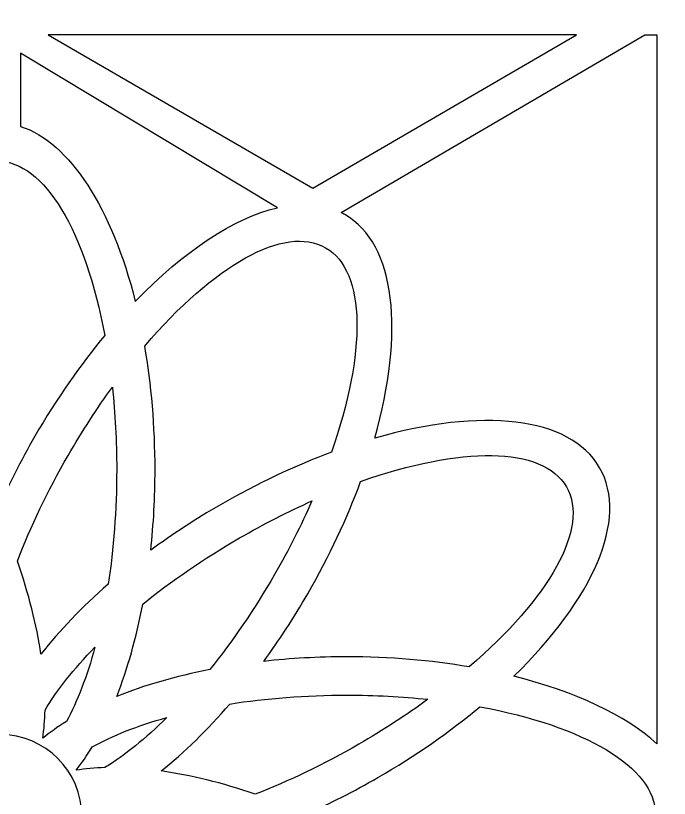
# Model space of a CAD drawing. Header units: centimetres. Extents: x 20.9 to 27, y -2.7 to 9.
# Drawn here: x 24.006 to 25.586, y 3.107 to 4.998 of the extents above; entities that cross this region are included whole.
import ezdxf

# ---------------------------------------------------------------- set-up
doc = ezdxf.new("R2010")
doc.units = ezdxf.units.CM
doc.header["$MEASUREMENT"] = 0
doc.layers.add('layer 1', color=7, linetype='Continuous')

msp = doc.modelspace()

# ---------------------------------------------------------------- linework, layer by layer
at = {"layer": 'layer 1', "color": 250}
for points, knots in [([(20.93631, -2.70131), (20.93631, -2.70131), (20.93631, 9.00077), (20.93631, 9.00077), (20.93631, 9.00077), (20.93631, 9.00077), (26.99977, 9.00077), (26.99977, 9.00077), (26.99977, 9.00077), (26.99977, 9.00077), (26.99977, -2.70131), (26.99977, -2.70131), (26.99977, -2.70131), (26.99977, -2.70131), (20.93631, -2.70131), (20.93631, -2.70131)], [0, 0, 0, 0, 0.2, 0.2, 0.2, 0.2, 0.4, 0.4, 0.4, 0.4, 0.6, 0.6, 0.6, 0.6, 1, 1, 1, 1]), ([(25.36169, 4.95203), (25.36169, 4.95203), (24.72463, 4.58142), (24.72463, 4.58142), (24.72463, 4.58142), (24.72463, 4.58142), (24.08466, 4.95203), (24.08466, 4.95203), (24.08466, 4.95203), (24.08466, 4.95203), (25.36169, 4.95203), (25.36169, 4.95203)], [0, 0, 0, 0, 0.25, 0.25, 0.25, 0.25, 0.5, 0.5, 0.5, 0.5, 1, 1, 1, 1]), ([(25.55578, 3.23911), (25.55578, 3.23911), (25.55578, 4.95203), (25.55578, 4.95203), (25.55578, 4.95203), (25.55578, 4.95203), (25.52658, 4.95203), (25.52658, 4.95203), (25.52658, 4.95203), (25.52658, 4.95203), (24.79267, 4.52247), (24.79267, 4.52247), (24.79267, 4.52247), (24.79567, 4.52096), (24.79864, 4.5194), (24.80155, 4.51771), (24.80155, 4.51771), (24.9255, 4.44615), (24.94638, 4.23295), (24.87397, 3.97759), (24.87397, 3.97759), (25.13072, 4.05107), (25.34538, 4.03053), (25.41724, 3.90606), (25.41724, 3.90606), (25.4888, 3.78211), (25.40028, 3.58704), (25.20989, 3.40209), (25.20989, 3.40209), (25.35841, 3.36498), (25.47947, 3.30803), (25.55578, 3.23911)], [0, 0, 0, 0, 0.1111111, 0.1111111, 0.1111111, 0.1111111, 0.2222222, 0.2222222, 0.2222222, 0.2222222, 0.3333333, 0.3333333, 0.3333333, 0.3333333, 0.4444444, 0.4444444, 0.4444444, 0.4444444, 0.5555556, 0.5555556, 0.5555556, 0.5555556, 0.6666667, 0.6666667, 0.6666667, 0.6666667, 0.7777778, 0.7777778, 0.7777778, 0.7777778, 1, 1, 1, 1]), ([(24.01797, 4.90743), (24.01797, 4.90743), (24.63871, 4.53429), (24.63871, 4.53429), (24.63871, 4.53429), (24.53382, 4.50957), (24.41246, 4.42922), (24.2953, 4.30802), (24.2953, 4.30802), (24.23888, 4.53151), (24.13743, 4.69226), (24.01797, 4.7307), (24.01797, 4.7307), (24.01797, 4.7307), (24.01797, 4.90743), (24.01797, 4.90743)], [0, 0, 0, 0, 0.2, 0.2, 0.2, 0.2, 0.4, 0.4, 0.4, 0.4, 0.6, 0.6, 0.6, 0.6, 1, 1, 1, 1]), ([(23.70275, 4.22273), (23.76307, 4.15041), (23.82106, 4.06762), (23.87368, 3.97649), (23.87368, 3.97649), (23.90718, 3.91846), (23.93665, 3.86023), (23.96204, 3.80276), (23.96204, 3.80276), (23.98797, 3.86202), (24.01828, 3.92212), (24.05285, 3.982), (24.05285, 3.982), (24.10487, 4.07211), (24.16215, 4.15405), (24.22174, 4.22579), (24.22174, 4.22579), (24.17514, 4.47498), (24.07657, 4.64688), (23.96253, 4.64688), (23.96253, 4.64688), (23.84801, 4.64688), (23.7491, 4.47357), (23.70275, 4.22273)], [0, 0, 0, 0, 0.1428571, 0.1428571, 0.1428571, 0.1428571, 0.2857143, 0.2857143, 0.2857143, 0.2857143, 0.4285714, 0.4285714, 0.4285714, 0.4285714, 0.5714286, 0.5714286, 0.5714286, 0.5714286, 0.7142857, 0.7142857, 0.7142857, 0.7142857, 1, 1, 1, 1]), ([(24.31815, 4.2), (24.33424, 4.10721), (24.34306, 4.00652), (24.34306, 3.90129), (24.34306, 3.90129), (24.34306, 3.83427), (24.33947, 3.76911), (24.33272, 3.70664), (24.33272, 3.70664), (24.38481, 3.74499), (24.4411, 3.7819), (24.50099, 3.81648), (24.50099, 3.81648), (24.59109, 3.8685), (24.68166, 3.91082), (24.76914, 3.94315), (24.76914, 3.94315), (24.85339, 4.18226), (24.85397, 4.38042), (24.75521, 4.43744), (24.75521, 4.43744), (24.65604, 4.4947), (24.48372, 4.39406), (24.31815, 4.2)], [0, 0, 0, 0, 0.1428571, 0.1428571, 0.1428571, 0.1428571, 0.2857143, 0.2857143, 0.2857143, 0.2857143, 0.4285714, 0.4285714, 0.4285714, 0.4285714, 0.5714286, 0.5714286, 0.5714286, 0.5714286, 0.7142857, 0.7142857, 0.7142857, 0.7142857, 1, 1, 1, 1]), ([(24.01042, 3.68034), (24.03779, 3.6017), (24.05689, 3.52591), (24.06748, 3.45565), (24.06748, 3.45565), (24.11164, 3.51201), (24.16629, 3.56899), (24.22984, 3.62433), (24.22984, 3.62433), (24.24308, 3.70996), (24.25037, 3.80342), (24.25037, 3.90129), (24.25037, 3.90129), (24.25037, 3.97029), (24.24674, 4.03709), (24.23996, 4.10051), (24.23996, 4.10051), (24.20301, 4.04966), (24.16708, 3.99447), (24.13312, 3.93566), (24.13312, 3.93566), (24.08314, 3.84908), (24.04205, 3.76269), (24.01042, 3.68034)], [0, 0, 0, 0, 0.1428571, 0.1428571, 0.1428571, 0.1428571, 0.2857143, 0.2857143, 0.2857143, 0.2857143, 0.4285714, 0.4285714, 0.4285714, 0.4285714, 0.5714286, 0.5714286, 0.5714286, 0.5714286, 0.7142857, 0.7142857, 0.7142857, 0.7142857, 1, 1, 1, 1]), ([(24.83975, 3.87261), (24.80728, 3.78421), (24.76458, 3.6926), (24.71196, 3.60147), (24.71196, 3.60147), (24.67846, 3.54343), (24.64276, 3.48879), (24.60568, 3.43806), (24.60568, 3.43806), (24.66997, 3.44524), (24.73717, 3.44905), (24.80633, 3.44905), (24.80633, 3.44905), (24.91037, 3.44905), (25.00997, 3.44042), (25.10189, 3.42469), (25.10189, 3.42469), (25.2944, 3.58963), (25.39399, 3.76095), (25.33697, 3.85972), (25.33697, 3.85972), (25.27971, 3.95889), (25.08016, 3.95789), (24.83975, 3.87261)], [0, 0, 0, 0, 0.1428571, 0.1428571, 0.1428571, 0.1428571, 0.2857143, 0.2857143, 0.2857143, 0.2857143, 0.4285714, 0.4285714, 0.4285714, 0.4285714, 0.5714286, 0.5714286, 0.5714286, 0.5714286, 0.7142857, 0.7142857, 0.7142857, 0.7142857, 1, 1, 1, 1]), ([(24.31342, 3.57644), (24.2978, 3.49465), (24.27645, 3.41947), (24.25049, 3.35333), (24.25049, 3.35333), (24.31691, 3.38006), (24.39273, 3.40208), (24.47543, 3.41823), (24.47543, 3.41823), (24.52971, 3.48577), (24.58276, 3.56306), (24.63169, 3.64781), (24.63169, 3.64781), (24.66619, 3.70757), (24.69644, 3.76724), (24.72228, 3.82555), (24.72228, 3.82555), (24.66486, 3.79999), (24.60614, 3.77016), (24.54734, 3.7362), (24.54734, 3.7362), (24.46076, 3.68622), (24.38197, 3.63194), (24.31342, 3.57644)], [0, 0, 0, 0, 0.1428571, 0.1428571, 0.1428571, 0.1428571, 0.2857143, 0.2857143, 0.2857143, 0.2857143, 0.4285714, 0.4285714, 0.4285714, 0.4285714, 0.5714286, 0.5714286, 0.5714286, 0.5714286, 0.7142857, 0.7142857, 0.7142857, 0.7142857, 1, 1, 1, 1]), ([(24.07717, 3.32013), (24.07671, 3.29629), (24.07496, 3.27354), (24.07187, 3.25207), (24.07187, 3.25207), (24.08898, 3.26614), (24.108, 3.27967), (24.12876, 3.29258), (24.12876, 3.29258), (24.15556, 3.34179), (24.17898, 3.40258), (24.19791, 3.47213), (24.19791, 3.47213), (24.14675, 3.42005), (24.10584, 3.36856), (24.07717, 3.32013)], [0, 0, 0, 0, 0.2, 0.2, 0.2, 0.2, 0.4, 0.4, 0.4, 0.4, 0.6, 0.6, 0.6, 0.6, 1, 1, 1, 1]), ([(24.52386, 3.33496), (24.46944, 3.27194), (24.41336, 3.21751), (24.35781, 3.17321), (24.35781, 3.17321), (24.4287, 3.16315), (24.50538, 3.14431), (24.58507, 3.11694), (24.58507, 3.11694), (24.66585, 3.14829), (24.75043, 3.1887), (24.83518, 3.23764), (24.83518, 3.23764), (24.89494, 3.27214), (24.95098, 3.30869), (25.00251, 3.34627), (25.00251, 3.34627), (24.94, 3.35284), (24.87423, 3.35636), (24.80633, 3.35636), (24.80633, 3.35636), (24.70635, 3.35636), (24.61099, 3.34875), (24.52386, 3.33496)], [0, 0, 0, 0, 0.1428571, 0.1428571, 0.1428571, 0.1428571, 0.2857143, 0.2857143, 0.2857143, 0.2857143, 0.4285714, 0.4285714, 0.4285714, 0.4285714, 0.5714286, 0.5714286, 0.5714286, 0.5714286, 0.7142857, 0.7142857, 0.7142857, 0.7142857, 1, 1, 1, 1]), ([(25.12777, 3.32829), (25.05545, 3.26797), (24.97266, 3.20998), (24.88153, 3.15736), (24.88153, 3.15736), (24.82349, 3.12386), (24.76526, 3.09439), (24.70779, 3.06899), (24.70779, 3.06899), (24.76705, 3.04306), (24.82715, 3.01277), (24.88704, 2.97819), (24.88704, 2.97819), (24.97715, 2.92617), (25.05909, 2.8689), (25.13083, 2.8093), (25.13083, 2.8093), (25.38002, 2.8559), (25.55192, 2.95447), (25.55192, 3.06852), (25.55192, 3.06852), (25.55192, 3.18303), (25.37861, 3.28194), (25.12777, 3.32829)], [0, 0, 0, 0, 0.1428571, 0.1428571, 0.1428571, 0.1428571, 0.2857143, 0.2857143, 0.2857143, 0.2857143, 0.4285714, 0.4285714, 0.4285714, 0.4285714, 0.5714286, 0.5714286, 0.5714286, 0.5714286, 0.7142857, 0.7142857, 0.7142857, 0.7142857, 1, 1, 1, 1]), ([(24.19111, 3.23112), (24.1788, 3.2107), (24.1659, 3.19188), (24.15249, 3.17482), (24.15249, 3.17482), (24.17435, 3.17845), (24.19758, 3.18066), (24.22202, 3.18146), (24.22202, 3.18146), (24.26984, 3.21068), (24.32051, 3.25162), (24.37168, 3.30239), (24.37168, 3.30239), (24.30134, 3.28286), (24.24016, 3.25872), (24.19111, 3.23112)], [0, 0, 0, 0, 0.2, 0.2, 0.2, 0.2, 0.4, 0.4, 0.4, 0.4, 0.6, 0.6, 0.6, 0.6, 1, 1, 1, 1]), ([(23.76966, 3.063), (23.76966, 3.17255), (23.85849, 3.26139), (23.96804, 3.26139), (23.96804, 3.26139), (24.07759, 3.26139), (24.16643, 3.17255), (24.16643, 3.063), (24.16643, 3.063), (24.16643, 2.95345), (24.07759, 2.86462), (23.96804, 2.86462), (23.96804, 2.86462), (23.85849, 2.86462), (23.76966, 2.95345), (23.76966, 3.063)], [0, 0, 0, 0, 0.2, 0.2, 0.2, 0.2, 0.4, 0.4, 0.4, 0.4, 0.6, 0.6, 0.6, 0.6, 1, 1, 1, 1])]:
    msp.add_open_spline(points, degree=3, knots=knots, dxfattribs=at)

doc.saveas('drawing.dxf')
